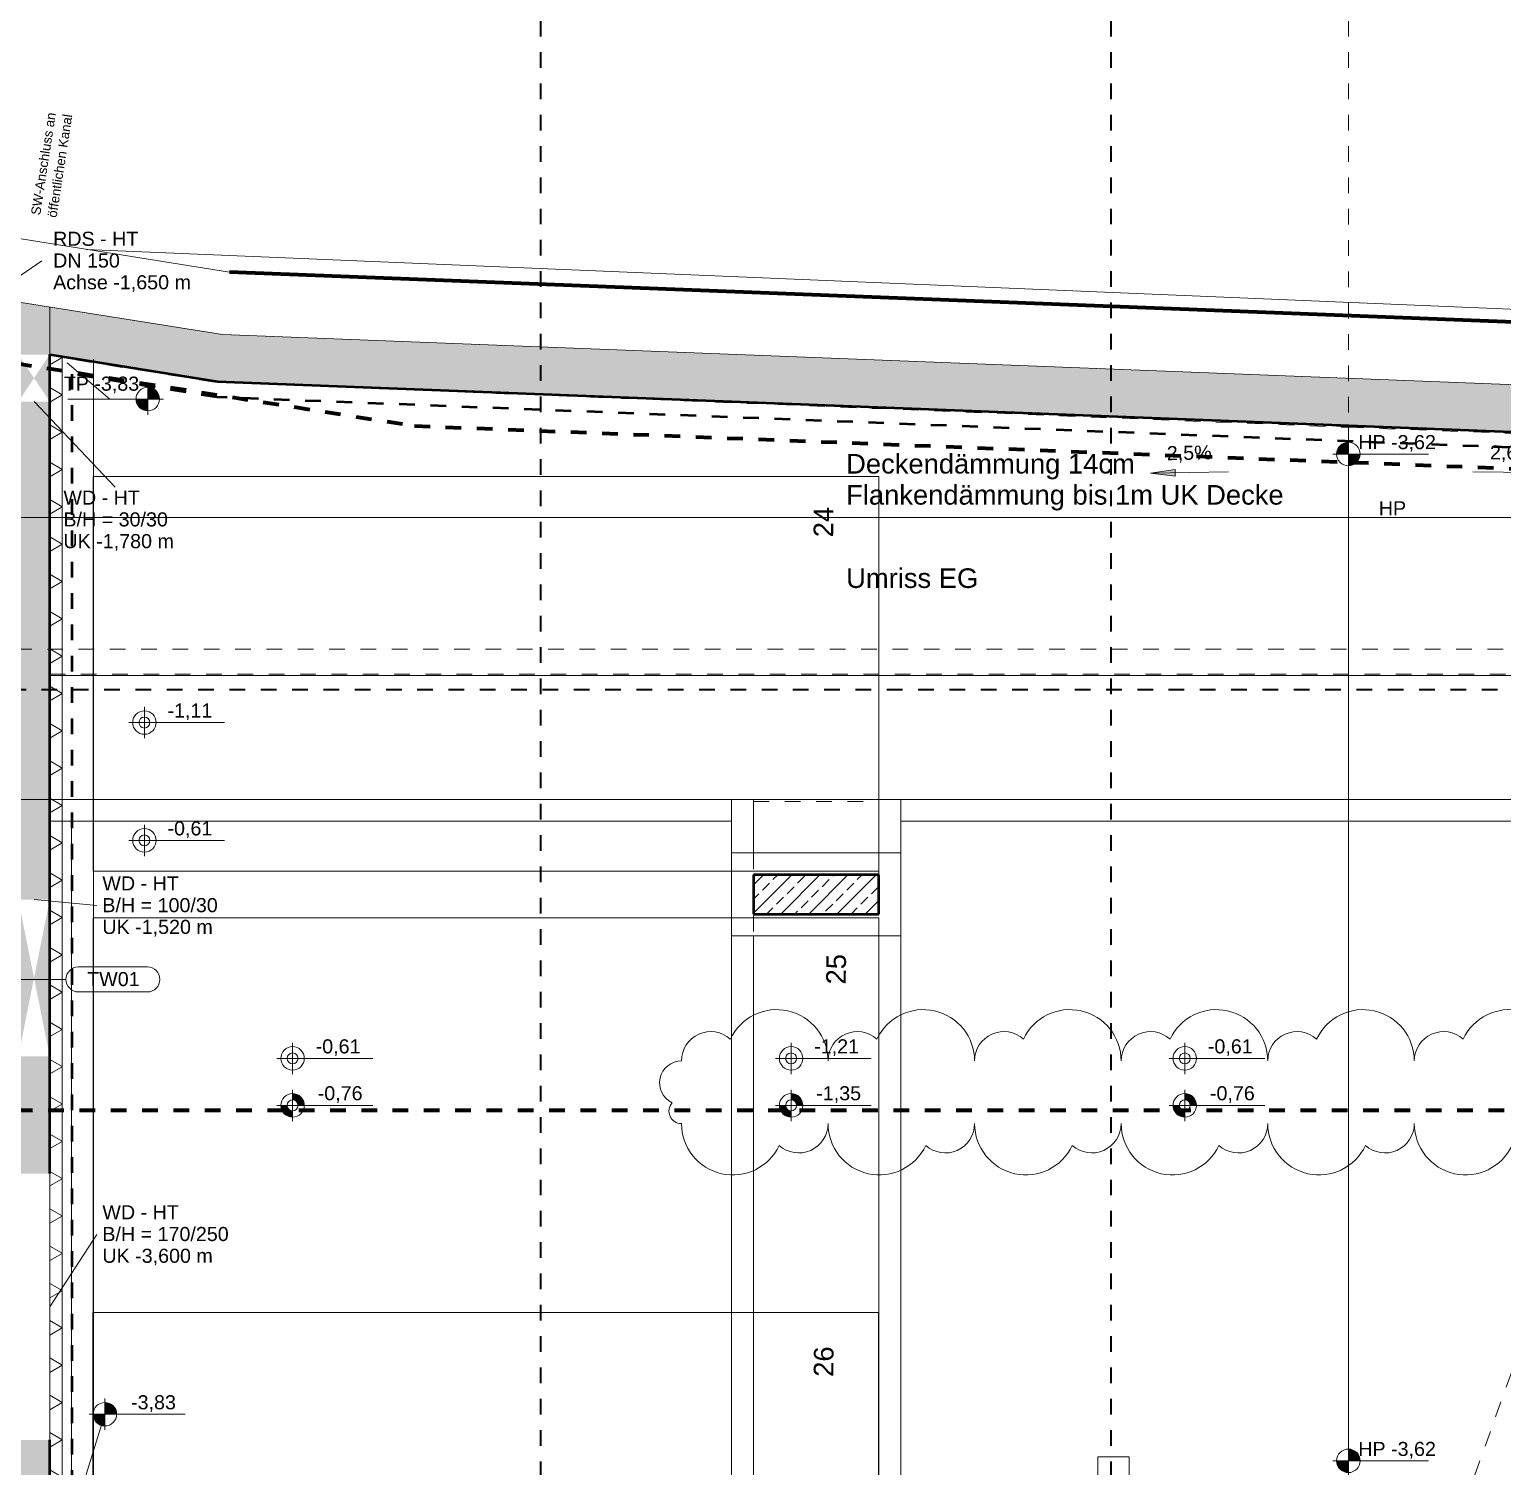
# Model space of a CAD drawing. Header units: metres. Extents: x 0 to 90, y 0 to 101.
# Drawn here: x 60.75 to 70.16, y 82.6 to 91.77 of the extents above; entities that cross this region are included whole.
import ezdxf

# ---------------------------------------------------------------- set-up
doc = ezdxf.new("R2010")
doc.units = ezdxf.units.M
for name, pattern in [('Achse', [0.009, 0.005, -0.002, 0, -0.002]), ('Strich', [0.00635, 0.003175, -0.003175]), ('Strich Punkt', [0.015875, 0.00635, -0.004763, 0, -0.004763]), ('Strich Punkt Mittel', [0.015875, 0.00635, -0.004763, 0, -0.004763]), ('Verdeckt', [0.003, 0.002, -0.001]), ('Verdeckt Oben', [0.00225, 0.0015, -0.00075]), ('Verdeckt Unten', [0.005, 0.003, -0.002])]:
    doc.linetypes.add(name, pattern=pattern)
for name, color, linetype, lineweight in [('A_2D', 251, 'Continuous', 5), ('A_Beschriftung_', 251, 'Continuous', 9), ('A_Brandabschnitte', 251, 'Verdeckt', 50), ('A_Decken', 251, 'Continuous', 13), ('A_Fluchtweg', 251, 'Verdeckt', 18), ('A_Grundstuecksgrenze', 251, 'Continuous', 70), ('A_Kanal_RW', 251, 'Strich Punkt', 100), ('A_Parkplatz', 251, 'Continuous', 13), ('A_Raeume_', 251, 'Continuous', 5), ('A_Raster_', 251, 'Continuous', 9), ('A_Waende', 251, 'Continuous', 13), ('G-ANNO-DIMS_', 251, 'Continuous', 9), ('G-ANNO-REVC_', 251, 'Continuous', 9), ('G-ANNO-SYMB_', 251, 'Continuous', 9), ('Geländevolumenkörper', 251, 'Continuous', 5), ('S-BEAM-HDLN', 251, 'Verdeckt', 5), ('Text', 251, 'Continuous', 9)]:
    doc.layers.add(name, color=color, linetype=linetype, lineweight=lineweight)
doc.styles.add('Arial_3', font='arial.ttf', dxfattribs={"height": 0.09})
doc.styles.add('Arial_5', font='arial.ttf', dxfattribs={"height": 0.125})
doc.styles.add('Arial_8', font='arial.ttf', dxfattribs={"height": 0.06})
pattern_1 = [(45, (35.10227, 0), (-0.08980256, 0.08980256), []), (45, (35.19207, 0), (-0.08980256, 0.08980256), [0.0635, -0.03175])]

# ---------------------------------------------------------------- blocks, each defined once
blk = doc.blocks.new('Park_Parkplatz - 5020x2520_Ortho-5729181-263_PP_-01UG_BT1')
at = {"layer": 'A_Parkplatz'}
for p, q in [((0, 5.02), (2.52, 5.02)), ((0, 0), (0, 5.02)), ((2.52, 5.02), (2.52, 0)), ((2.52, 0), (0, 0))]:
    blk.add_line(p, q, dxfattribs=at)
blk = doc.blocks.new('Skel_STB_rechteckig - 0800x0630-11818032-263_PP_-01UG_BT1')
at = {"layer": 'S-BEAM-HDLN', "color": 55, "linetype": 'Strich'}
for p, q in [((-6.9535, 0.4), (6.6785, 0.4)), ((6.6785, 0.4), (6.6785, -0.4)), ((6.6785, -0.4), (-6.9535, -0.4))]:
    blk.add_line(p, q, dxfattribs=at)
blk = doc.blocks.new('Skel_STB_rechteckig - 0800x0530-10903991-263_PP_-01UG_BT1')
at = {"layer": 'S-BEAM-HDLN', "color": 55, "linetype": 'Strich'}
for p, q in [((-8.2375, -0.4), (-8.2375, 0.4)), ((-8.2375, 0.4), (8.2375, 0.4)), ((8.2375, 0.4), (8.2375, -0.4)), ((8.2375, -0.4), (-8.2375, -0.4))]:
    blk.add_line(p, q, dxfattribs=at)
blk = doc.blocks.new('Family - ___-3180367-263_PP_-01UG_BT1')
at = {"layer": 'A_Grundstuecksgrenze'}
blk.add_line((51.8163, 89.256), (26.926, 90.2231), dxfattribs=at)
blk = doc.blocks.new('BS_Kote_Grundriss_FDUK_manuell_AT - 018-7701323-263_PP_-01UG_BT1')
at = {"layer": 'A_Beschriftung_'}
h = blk.add_hatch(color=256, dxfattribs=at)
edge = h.paths.add_edge_path()
edge.add_line((0, -0.0007), (0, -0.0015))
edge.add_arc((0, 0), 0.0015, 180, 270, ccw=False)
edge.add_line((-0.0015, 0), (-0.0007, 0))
edge.add_arc((0, 0), 0.0007, 180, 270)
h = blk.add_hatch(color=256, dxfattribs=at)
edge = h.paths.add_edge_path()
edge.add_line((0, 0.0007), (0, 0.0015))
edge.add_arc((0, 0), 0.0015, 0, 90, ccw=False)
edge.add_line((0.0015, 0), (0.0007, 0))
edge.add_arc((0, 0), 0.0007, 0, 90)
for p, q in [((0, 0), (0, 0.002)), ((-0.002, 0), (0.01024, 0)), ((0, 0), (0, -0.002))]:
    blk.add_line(p, q, dxfattribs=at)
for radius in [0.0015, 0.0007]:
    blk.add_circle((0, 0), radius, dxfattribs=at)
for start, end in [(0, 90), (180, 270)]:
    blk.add_arc((0, 0), 0.0007, start, end, dxfattribs=at)
blk = doc.blocks.new('BS_Kote_Grundriss_RDUK_manuell_AT - 018-7700965-263_PP_-01UG_BT1')
at = {"layer": 'A_Beschriftung_'}
for p, q in [((0, 0), (0, 0.002)), ((-0.002, 0), (0.01024, 0)), ((0, 0), (0, -0.002))]:
    blk.add_line(p, q, dxfattribs=at)
for radius in [0.0015, 0.0007]:
    blk.add_circle((0, 0), radius, dxfattribs=at)
blk = doc.blocks.new('BS_Wand_Lollipop - rechts_oben-2026913-263_PP_-01UG_BT1')
at = {"layer": 'A_Beschriftung_'}
for p, q in [((-0.003, 0), (0.003, 0)), ((0.0046, 0.0016), (0.0134, 0.0016)), ((0.0046, -0.0016), (0.0134, -0.0016))]:
    blk.add_line(p, q, dxfattribs=at)
for centre, start, end in [((0.0046, 0), 90, 270), ((0.0134, 0), 270, 90)]:
    blk.add_arc(centre, 0.0016, start, end, dxfattribs=at)
blk = doc.blocks.new('Höhenkoten - 018-55641-263_PP_-01UG_BT1')
at = {"layer": 'G-ANNO-DIMS_'}
h = blk.add_hatch(color=256, dxfattribs=at)
edge = h.paths.add_edge_path()
edge.add_line((0, 0), (0, -0.0015))
edge.add_arc((0, 0), 0.0015, 180, 270, ccw=False)
edge.add_line((-0.0015, 0), (0, 0))
h = blk.add_hatch(color=256, dxfattribs=at)
edge = h.paths.add_edge_path()
edge.add_line((0, 0), (0, 0.0015))
edge.add_arc((0, 0), 0.0015, 0, 90, ccw=False)
edge.add_line((0.0015, 0), (0, 0))
for p, q in [((0, 0), (0, 0.002)), ((-0.002, 0), (0.01024, 0)), ((0, 0), (0, -0.002))]:
    blk.add_line(p, q, dxfattribs=at)
blk.add_circle((0, 0), 0.0015, dxfattribs=at)
blk = doc.blocks.new('Family - ___-11873205-263_PP_-01UG_BT1')
at = {"layer": 'G-ANNO-REVC_'}
for centre, radius, start, end in [((30.4225, 85.1877), 0.3277, 0, 154.79123), ((31.3588, 85.1877), 0.3277, 0, 154.79123), ((32.2952, 85.1877), 0.3277, 0, 154.79123), ((33.2316, 85.1877), 0.3277, 0, 154.79123), ((34.1679, 85.1877), 0.3277, 0, 154.79123), ((35.1043, 85.1877), 0.3277, 0, 154.79123), ((36.0406, 85.1877), 0.3277, 0, 154.79123), ((36.977, 85.1877), 0.3277, 0, 154.79123), ((37.9134, 85.1877), 0.3277, 0, 154.79123), ((38.8497, 85.1877), 0.3277, 0, 154.79123), ((39.7861, 85.1877), 0.3277, 0, 154.79123), ((30.0011, 85.1877), 0.1873, 48.18969, 180), ((30.9375, 85.1877), 0.1873, 48.18969, 180), ((31.8738, 85.1877), 0.1873, 48.18969, 180), ((32.8102, 85.1877), 0.1873, 48.18969, 180), ((33.7466, 85.1877), 0.1873, 48.18969, 180), ((34.6829, 85.1877), 0.1873, 48.18969, 180), ((35.6193, 85.1877), 0.1873, 48.18969, 180), ((36.5556, 85.1877), 0.1873, 48.18969, 180), ((37.492, 85.1877), 0.1873, 48.18969, 180), ((38.4284, 85.1877), 0.1873, 48.18969, 180), ((39.3647, 85.1877), 0.1873, 48.18969, 180), ((29.8138, 85.0477), 0.14, 90, 244.79123), ((40.1138, 85.1077), 0.08, 318.18969, 90), ((40.1138, 84.9277), 0.14, 270, 64.79123), ((29.8138, 84.8677), 0.08, 138.18969, 270), ((30.1416, 84.7877), 0.3277, 180, 334.79123), ((30.5629, 84.7877), 0.1873, 228.18969, 0), ((31.0779, 84.7877), 0.3277, 180, 334.79123), ((31.4993, 84.7877), 0.1873, 228.18969, 0), ((32.0143, 84.7877), 0.3277, 180, 334.79123), ((32.4356, 84.7877), 0.1873, 228.18969, 0), ((32.9506, 84.7877), 0.3277, 180, 334.79123), ((33.372, 84.7877), 0.1873, 228.18969, 0), ((33.887, 84.7877), 0.3277, 180, 334.79123), ((34.3084, 84.7877), 0.1873, 228.18969, 0), ((34.8234, 84.7877), 0.3277, 180, 334.79123), ((35.2447, 84.7877), 0.1873, 228.18969, 0), ((35.7597, 84.7877), 0.3277, 180, 334.79123), ((36.1811, 84.7877), 0.1873, 228.18969, 0), ((36.6961, 84.7877), 0.3277, 180, 334.79123), ((37.1175, 84.7877), 0.1873, 228.18969, 0), ((37.6325, 84.7877), 0.3277, 180, 334.79123), ((38.0538, 84.7877), 0.1873, 228.18969, 0), ((38.5688, 84.7877), 0.3277, 180, 334.79123), ((38.9902, 84.7877), 0.1873, 228.18969, 0), ((39.5052, 84.7877), 0.3277, 180, 334.79123), ((39.9266, 84.7877), 0.1873, 228.18969, 0)]:
    blk.add_arc(centre, radius, start, end, dxfattribs=at)

msp = doc.modelspace()

# ---------------------------------------------------------------- hatches: boundary and pattern name
at = {"layer": 'A_Waende', "lineweight": 5}
h = msp.add_hatch(dxfattribs=at)
h.set_pattern_fill('FP_1', color=250, style=0, pattern_type=2)
h.set_pattern_definition(pattern_1)
h.paths.add_polyline_path([(60.5002, 89.9106), (60.4024, 89.7743), (60.4498, 90.0705), (60.4825, 89.9668)])
h.paths.add_polyline_path([(60.5979, 90.0468), (60.5505, 89.7506), (60.5002, 89.9106), (60.578, 90.0191)])
h.paths.add_polyline_path([(55.7605, 90.669), (55.6874, 90.5288), (55.7348, 90.825), (55.7585, 90.6812)])
h.paths.add_polyline_path([(55.8336, 90.8092), (55.7862, 90.513), (55.7605, 90.669), (55.7677, 90.6828)])
h.paths.add_polyline_path([(53.044, 91.2556), (52.9966, 90.9593), (52.9957, 91.1114), (53.0094, 91.1522)])
h.paths.add_polyline_path([(52.9947, 91.2635), (52.9957, 91.1114), (52.9473, 90.9672), (52.9769, 91.1522)])
h.paths.add_polyline_path([(61.951, 89.5265), (61.9807, 89.8256), (44.2649, 92.6603), (44.2649, 92.3565), (61.937, 89.5288)])
h = msp.add_hatch(dxfattribs=at)
h.set_pattern_fill('FP_1', color=250, style=0, pattern_type=2)
h.set_pattern_definition(pattern_1)
h.paths.add_polyline_path([(77.6049, 88.9177), (77.6166, 89.2175), (61.9806, 89.8252), (61.951, 89.5265), (77.3049, 88.9294), (77.3049, 89.1824), (77.6049, 89.1824), (77.6049, 88.9285)])
h = msp.add_hatch(dxfattribs=at)
h.set_pattern_fill('FP_1', color=250, style=0, pattern_type=2)
h.set_pattern_definition(pattern_1)
h.paths.add_polyline_path([(60.7799, 80.563), (60.6799, 80.713), (60.6799, 80.413), (60.6927, 80.4321)])
h.paths.add_polyline_path([(60.8799, 80.413), (60.8799, 80.713), (60.7799, 80.563)])
h.paths.add_polyline_path([(60.7783, 77.837), (60.8799, 77.837), (60.8799, 80.413), (60.6799, 80.413), (60.6799, 77.837)])
h.paths.add_polyline_path([(60.7799, 81.263), (60.6799, 81.613), (60.6799, 80.913), (60.7512, 81.1626)])
h.paths.add_polyline_path([(60.8799, 80.913), (60.8799, 81.613), (60.7799, 81.263)])
h.paths.add_polyline_path([(60.7152, 80.713), (60.8799, 80.713), (60.8799, 80.913), (60.6799, 80.913), (60.6799, 80.713)])
h.paths.add_polyline_path([(60.7873, 81.613), (60.8799, 81.613), (60.8799, 82.768), (60.6799, 82.768), (60.6799, 81.613)])
h.paths.add_polyline_path([(60.8799, 85.218), (60.8799, 86.218), (60.7799, 85.718), (60.8617, 85.309)])
h.paths.add_polyline_path([(60.6799, 85.218), (60.7799, 85.718), (60.6799, 86.218), (60.6799, 85.309)])
h.paths.add_polyline_path([(60.8799, 84.468), (60.8799, 85.218), (60.6799, 85.218), (60.6799, 84.468)])
h.paths.add_polyline_path([(60.7799, 89.5479), (60.6799, 89.6979), (60.6799, 89.3979), (60.7307, 89.4741)])
h.paths.add_polyline_path([(60.8799, 89.3979), (60.8799, 89.6979), (60.7799, 89.5479), (60.8691, 89.4142)])
h.paths.add_polyline_path([(60.8799, 86.218), (60.8799, 89.3979), (60.6799, 89.3979), (60.6799, 86.218), (60.7469, 86.218)])
h.paths.add_polyline_path([(60.7665, 89.6979), (60.8799, 89.6979), (60.6799, 89.7299), (60.6799, 89.6979)])
h = msp.add_hatch(dxfattribs=at)
h.set_pattern_fill('FP_6', color=250, angle=180, style=0, pattern_type=2)
h.set_pattern_definition([(90, (60.96027, 83.721), (-0.20637, 6e-16), []), (150, (60.96027, 83.721), (-0.103185, -0.178722), []), (210, (60.96027, 83.721), (0.103185, -0.178722), [])])
h.paths.add_polyline_path([(60.8865, 77.757), (60.9599, 77.757), (60.9599, 89.6851), (60.8799, 89.6979), (60.8799, 77.757)])
h = msp.add_hatch(dxfattribs=at)
h.set_pattern_fill('FP_1', color=250, style=0, pattern_type=2)
h.set_pattern_definition(pattern_1)
h.paths.add_polyline_path([(65.3767, 86.1255), (66.1767, 86.1255), (66.1767, 86.3755), (65.3767, 86.3755)])
at = {"layer": 'G-ANNO-DIMS_'}
msp.add_hatch(color=256, dxfattribs=at).paths.add_polyline_path([(67.912, 88.9399), (68.0711, 88.9221), (68.0703, 88.9639)])

# ---------------------------------------------------------------- linework, layer by layer
at = {"layer": 'A_2D', "lineweight": 13}
for p, q in [((62.0283, 90.2231), (44.2649, 93.0654)), ((44.2649, 92.6603), (61.9829, 89.8252)), ((86.9185, 89.2556), (62.0283, 90.2231)), ((61.9829, 89.8252), (86.4762, 88.8732)), ((60.9599, 89.6851), (60.9599, 81.3605)), ((61.1599, 89.6531), (60.9599, 89.6851)), ((61.1599, 81.3605), (61.1599, 89.6531))]:
    msp.add_line(p, q, dxfattribs=at)
at = {"layer": 'A_2D', "linetype": 'Verdeckt Unten', "lineweight": 13}
msp.add_line((69.1767, 84.128), (69.1767, 92.128), dxfattribs=at)
at = {"layer": 'A_2D'}
for p, q in [((62.0283, 90.2231), (79.3633, 89.5496)), ((61.1599, 89.6685), (61.1599, 78.4369)), ((69.1767, 72.7565), (69.1767, 89.2335)), ((67.7767, 82.6606), (67.5767, 82.6606)), ((67.5767, 82.6606), (67.5767, 81.1606)), ((67.7767, 81.1606), (67.7767, 82.6606))]:
    msp.add_line(p, q, dxfattribs=at)
at = {"layer": 'A_2D', "linetype": 'Verdeckt Oben', "lineweight": 13}
for p, q in [((69.1767, 89.2335), (69.1767, 72.7565)), ((77.3549, 88.658), (44.2649, 88.658))]:
    msp.add_line(p, q, dxfattribs=at)
at = {"layer": 'A_2D', "linetype": 'Verdeckt'}
msp.add_line((77.7649, 87.818), (44.2649, 87.818), dxfattribs=at)
at = {"layer": 'A_Beschriftung_'}
for p, q in [((60.5002, 90.0705), (60.8299, 90.2964)), ((60.7799, 89.3979), (61.2976, 88.852)), ((60.7799, 86.218), (61.1819, 86.1805)), ((60.8799, 83.618), (61.1819, 84.0805))]:
    msp.add_line(p, q, dxfattribs=at)
at = {"layer": 'A_Brandabschnitte'}
for p, q in [((61.0222, 89.5739), (61.0222, 77.677)), ((61.9492, 89.4255), (61.0222, 89.5739)), ((77.2016, 88.8323), (61.9492, 89.4255))]:
    msp.add_line(p, q, dxfattribs=at)
at = {"layer": 'A_Decken'}
for p, q in [((62.0283, 90.2231), (77.3049, 89.6295)), ((60.8799, 90.0017), (60.8799, 89.6979)), ((57.9398, 88.658), (77.3049, 88.658)), ((60.8799, 87.648), (77.3549, 87.648)), ((65.2367, 86.858), (57.4992, 86.858)), ((66.1767, 86.858), (65.3767, 86.858)), ((77.6049, 86.858), (66.3167, 86.858)), ((66.1767, 85.9855), (66.1767, 78.6555))]:
    msp.add_line(p, q, dxfattribs=at)
at = {"layer": 'A_Decken', "linetype": 'Verdeckt Unten'}
for p, q in [((61.936, 89.5218), (60.9599, 89.6774)), ((61.937, 89.5288), (61.936, 89.5218)), ((61.936, 89.5218), (69.1767, 89.2335)), ((68.901, 89.2562), (69.1767, 89.2335)), ((69.1767, 89.2455), (69.1767, 89.2335)), ((69.1767, 89.2335), (74.6946, 89.0309))]:
    msp.add_line(p, q, dxfattribs=at)
at = {"layer": 'A_Fluchtweg'}
msp.add_line((72.1767, 88.658), (66.4246, 72.6196), dxfattribs=at)
at = {"layer": 'A_Kanal_RW'}
for p, q in [((44.2649, 92.2164), (63.2098, 89.2428)), ((63.2098, 89.2428), (78.1394, 88.6621))]:
    msp.add_line(p, q, dxfattribs=at)
at = {"layer": 'A_Raeume_', "flags": 128}
msp.add_lwpolyline([(77.4188, 61.5589), (77.4188, 61.5666), (77.4188, 64.6724), (77.4188, 66.4724), (77.3049, 66.6224), (77.3049, 66.624), (77.3049, 72.8255), (76.3449, 72.8255), (76.3449, 73.0755), (77.3049, 73.0755), (77.3049, 88.9294), (61.951, 89.5265), (60.9599, 89.6851), (60.9599, 77.757), (55.2399, 77.757), (55.2399, 74.4869), (53.4474, 74.4869), (53.4474, 72.7557), (53.3674, 72.7557)], dxfattribs=at)
msp.add_lwpolyline([(65.3767, 86.1255), (65.3767, 86.3755), (66.1767, 86.3755), (66.1767, 86.1255)], close=True, dxfattribs=at)
at = {"layer": 'A_Raster_', "linetype": 'Strich Punkt Mittel', "lineweight": 35}
for p, q in [((64.0149, 94.2296), (64.0149, 60.3654)), ((67.6599, 94.2296), (67.6599, 60.3654)), ((80.9286, 87.558), (44.7106, 87.558))]:
    msp.add_line(p, q, dxfattribs=at)
at = {"layer": 'A_Waende', "color": 90, "lineweight": 50}
for p, q in [((60.8799, 89.6979), (61.951, 89.5265)), ((60.8799, 84.468), (60.8799, 89.6979)), ((61.951, 89.5265), (77.3049, 88.9294)), ((66.1767, 86.3755), (65.3767, 86.3755)), ((65.3767, 86.3755), (65.3767, 86.1255)), ((66.1767, 86.1255), (66.1767, 86.3755)), ((65.3767, 86.1255), (66.1767, 86.1255)), ((60.8799, 77.837), (60.8799, 82.768))]:
    msp.add_line(p, q, dxfattribs=at)
at = {"layer": 'A_Waende', "color": 250, "lineweight": 5}
msp.add_line((60.9599, 77.757), (60.9599, 89.6851), dxfattribs=at)
at = {"layer": 'A_Waende'}
for p, q in [((65.2367, 86.858), (65.2367, 78.2655)), ((65.3767, 86.858), (65.2367, 86.858)), ((65.3767, 86.5155), (65.3767, 86.858)), ((66.1767, 86.858), (66.1767, 86.5155)), ((66.3167, 86.858), (66.1767, 86.858)), ((66.3167, 86.3755), (66.3167, 86.858)), ((60.8799, 86.718), (65.2367, 86.718)), ((61.0199, 77.837), (61.0199, 86.718)), ((66.3167, 86.718), (72.0378, 86.718)), ((66.3167, 86.5155), (65.2367, 86.5155)), ((66.3167, 72.6855), (66.3167, 86.3755)), ((65.2367, 85.9855), (66.3167, 85.9855)), ((65.3767, 78.6555), (65.3767, 85.9855)), ((60.8799, 84.468), (60.8799, 77.697))]:
    msp.add_line(p, q, dxfattribs=at)
at = {"layer": 'G-ANNO-DIMS_'}
for p, q in [((60.9909, 89.6453), (61.2651, 89.4141)), ((61.2651, 89.4141), (61.5068, 89.4141)), ((68.0703, 88.9639), (67.912, 88.9399)), ((68.4119, 88.9497), (67.912, 88.9399)), ((67.912, 88.9399), (68.0711, 88.9221)), ((68.0711, 88.9221), (68.0703, 88.9639)), ((69.9729, 88.9486), (70.4728, 88.9438)), ((61.0149, 82.2295), (61.2325, 82.9322))]:
    msp.add_line(p, q, dxfattribs=at)
at = {"layer": 'G-ANNO-SYMB_', "linetype": 'Achse', "lineweight": 70}
msp.add_line((44.871, 84.8728), (88.0415, 84.8728), dxfattribs=at)
at = {"layer": 'Geländevolumenkörper', "color": 253}
msp.add_line((71.7005, 89.9246), (61.1123, 90.3696), dxfattribs=at)

# ---------------------------------------------------------------- block references
at = {"layer": 'A_Beschriftung_'}
for name, p, xscale, yscale, zscale in [('BS_Kote_Grundriss_RDUK_manuell_AT - 018-7700965-263_PP_-01UG_BT1', (61.4852, 87.3485), 50, 50, 50), ('BS_Kote_Grundriss_RDUK_manuell_AT - 018-7700965-263_PP_-01UG_BT1', (61.4852, 86.5959), 50, 50, 50), ('BS_Wand_Lollipop - rechts_oben-2026913-263_PP_-01UG_BT1', (60.8341, 85.7084), 49.99999999999998, 49.99999999999998, 49.99999999999998), ('BS_Kote_Grundriss_RDUK_manuell_AT - 018-7700965-263_PP_-01UG_BT1', (62.4317, 85.204), 50, 50, 50), ('BS_Kote_Grundriss_RDUK_manuell_AT - 018-7700965-263_PP_-01UG_BT1', (65.6167, 85.204), 50, 50, 50), ('BS_Kote_Grundriss_RDUK_manuell_AT - 018-7700965-263_PP_-01UG_BT1', (68.1317, 85.204), 50, 50, 50), ('BS_Kote_Grundriss_FDUK_manuell_AT - 018-7701323-263_PP_-01UG_BT1', (62.4317, 84.904), 50, 50, 50), ('BS_Kote_Grundriss_FDUK_manuell_AT - 018-7701323-263_PP_-01UG_BT1', (65.6167, 84.904), 50, 50, 50), ('BS_Kote_Grundriss_FDUK_manuell_AT - 018-7701323-263_PP_-01UG_BT1', (68.1317, 84.904), 50, 50, 50)]:
    msp.add_blockref(name, p, dxfattribs=dict(at, xscale=xscale, yscale=yscale, zscale=zscale))
at = {"layer": 'A_Grundstuecksgrenze'}
msp.add_blockref('Family - ___-3180367-263_PP_-01UG_BT1', (35.1023, 0), dxfattribs=at)
at = {"layer": 'A_Parkplatz'}
for p, rotation in [((66.1767, 86.4004), 89.99999999999987), ((66.1767, 83.5806), 89.9999999999989), ((66.1758, 81.0606), 89.9999999999995)]:
    msp.add_blockref('Park_Parkplatz - 5020x2520_Ortho-5729181-263_PP_-01UG_BT1', p, dxfattribs=dict(at, rotation=rotation))
at = {"layer": 'G-ANNO-DIMS_', "xscale": 49.99999999999998, "yscale": 49.99999999999998, "zscale": 49.99999999999998, "rotation": 180}
msp.add_blockref('Höhenkoten - 018-55641-263_PP_-01UG_BT1', (61.5068, 89.4141), dxfattribs=at)
at = {"layer": 'G-ANNO-DIMS_', "extrusion": (0, 0, -1), "xscale": 49.99999999999998, "yscale": 49.99999999999998, "zscale": 49.99999999999998, "rotation": 180}
msp.add_blockref('Höhenkoten - 018-55641-263_PP_-01UG_BT1', (-69.1767, 89.0629), dxfattribs=at)
at = {"layer": 'G-ANNO-DIMS_', "xscale": 49.99999999999998, "yscale": 49.99999999999998, "zscale": 49.99999999999998}
for p in [(61.2325, 82.9322), (69.1767, 82.6343)]:
    msp.add_blockref('Höhenkoten - 018-55641-263_PP_-01UG_BT1', p, dxfattribs=at)
at = {"layer": 'G-ANNO-REVC_'}
msp.add_blockref('Family - ___-11873205-263_PP_-01UG_BT1', (35.1023, 0), dxfattribs=at)
at = {"layer": 'S-BEAM-HDLN', "color": 55, "linetype": 'Strich'}
msp.add_blockref('Skel_STB_rechteckig - 0800x0530-10903991-263_PP_-01UG_BT1', (69.1174, 87.258), dxfattribs=at)
at = {"layer": 'S-BEAM-HDLN', "color": 55, "linetype": 'Strich', "rotation": 90}
msp.add_blockref('Skel_STB_rechteckig - 0800x0630-11818032-263_PP_-01UG_BT1', (65.7767, 80.1667), dxfattribs=at)

# ---------------------------------------------------------------- texts
at = {"layer": 'A_Beschriftung_', "char_height": 0.09, "attachment_point": 1, "style": 'Arial_3'}
for s, insert, width in [('RDS - HT', (60.9018, 90.4825), 0.645358), ('DN 150', (60.9018, 90.3436), 0.509072), ('Achse -1,650 m', (60.9018, 90.2047), 1.042194), ('WD - HT', (60.9676, 88.8296), 0.58924), ('B/H = 30/30', (60.9676, 88.6906), 0.793671), ('UK -1,780 m', (60.9676, 88.5517), 0.837763), ('-1,11', (61.6325, 87.4704), 0.340717), ('-0,61', (61.6325, 86.7178), 0.340717), ('WD - HT', (61.2163, 86.3666), 0.58924), ('B/H = 100/30', (61.2163, 86.2276), 0.877848), ('UK -1,520 m', (61.2163, 86.0887), 0.837763), ('TW01', (61.1192, 85.7554), 0.412869), ('-0,61', (62.579, 85.3259), 0.340717), ('-1,21', (65.764, 85.3259), 0.340717), ('-0,61', (68.279, 85.3259), 0.340717), ('-0,76', (62.5922, 85.0265), 0.340717), ('-1,35', (65.7771, 85.0265), 0.340717), ('-0,76', (68.2922, 85.0265), 0.340717), ('WD - HT', (61.2163, 84.2666), 0.58924), ('B/H = 170/250', (61.2163, 84.1276), 0.962025), ('UK -3,600 m', (61.2163, 83.9887), 0.837763)]:
    msp.add_mtext(s, dxfattribs=dict(at, insert=insert, width=width))
at = {"layer": 'G-ANNO-DIMS_', "char_height": 0.09, "attachment_point": 1, "line_spacing_factor": 0.941778, "style": 'Arial_3'}
for s, insert, width in [('TP -3,83', (60.9696, 89.5573), 0.576252), ('HP -3,62', (69.2398, 89.184), 0.592779), ('-3,83', (61.3997, 83.0533), 0.342666), ('HP -3,62', (69.2398, 82.7554), 0.592779)]:
    msp.add_mtext(s, dxfattribs=dict(at, insert=insert, width=width))
at = {"layer": 'G-ANNO-DIMS_', "char_height": 0.09, "width": 0.342666, "attachment_point": 1, "line_spacing_factor": 0.941778, "style": 'Arial_3'}
for s, insert, rotation in [('2,5%', (68.0158, 89.1131), 1.1272), ('2,6%', (70.0817, 89.1186), 359.44546)]:
    msp.add_mtext(s, dxfattribs=dict(at, insert=insert, rotation=rotation))
at = {"layer": 'Text', "color": 7, "attachment_point": 1}
for s, insert, char_height, width, rotation, style in [('SW-Anschluss an ', (60.7598, 90.5942), 0.06, 0.905907, 81.27406, 'Arial_8'), ('öffentlichen Kanal', (60.8644, 90.5782), 0.06, 0.861814, 81.27406, 'Arial_8'), ('24', (65.7601, 88.5318), 0.125, 0.232489, 89.59363, 'Arial_5'), ('25', (65.8403, 85.6769), 0.125, 0.232489, 89.32934, 'Arial_5'), ('26', (65.7607, 83.1715), 0.125, 0.232489, 89.3581, 'Arial_5')]:
    msp.add_mtext(s, dxfattribs=dict(at, insert=insert, char_height=char_height, width=width, rotation=rotation, style=style))
for s, insert, char_height, width, style in [('Deckendämmung 14cm', (65.9682, 89.0633), 0.125, 2.2327, 'Arial_5'), ('Flankendämmung bis 1m UK Decke', (65.9682, 88.8648), 0.125, 3.375104, 'Arial_5'), ('HP', (69.3712, 88.7618), 0.09, 0.208439, 'Arial_3'), ('Umriss EG', (65.9682, 88.3329), 0.125, 1.030168, 'Arial_5')]:
    msp.add_mtext(s, dxfattribs=dict(at, insert=insert, char_height=char_height, width=width, style=style))

doc.saveas('drawing.dxf')
